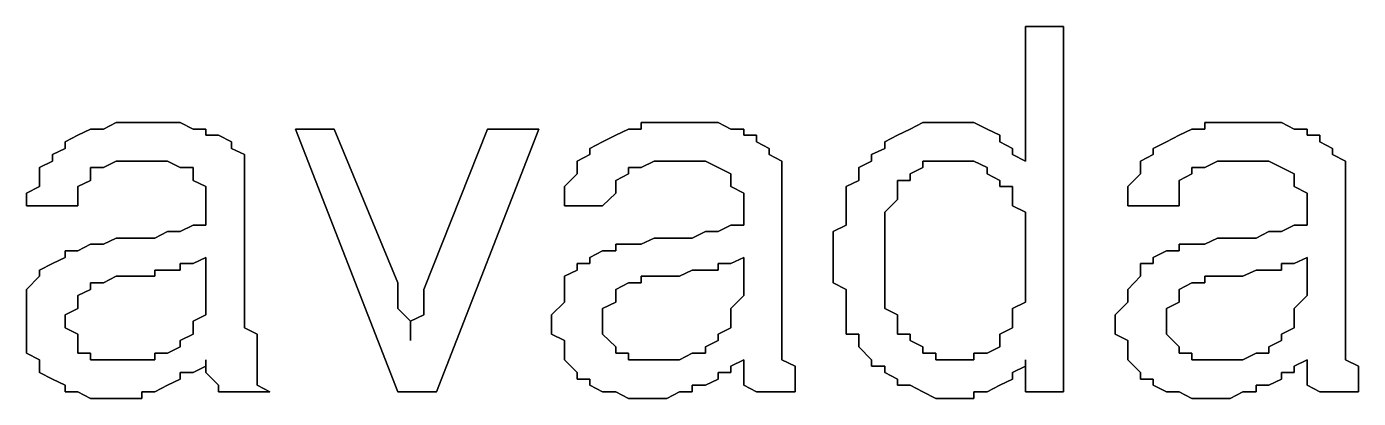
# Model space of a CAD drawing. Header units: metres. Extents: x 2.9 to 42.8, y 1.7 to 28.7.
# Drawn here: x 37.9977 to 38.3646, y 16.8645 to 16.9668 of the extents above; entities that cross this region are included whole.
import ezdxf

# ---------------------------------------------------------------- set-up
doc = ezdxf.new("R2010")
doc.units = ezdxf.units.M
doc.layers.add('GRIS', color=8, linetype='Continuous')

msp = doc.modelspace()

# ---------------------------------------------------------------- linework, layer by layer
at = {"layer": 'GRIS', "lineweight": -3}
for points in [[(38.2834, 16.9668), (38.2729, 16.9668), (38.2834, 16.9668)], [(38.2729, 16.9668), (38.2729, 16.9298), (38.2729, 16.9668)], [(38.2834, 16.8663), (38.2834, 16.9668), (38.2834, 16.8663)], [(38.0224, 16.9404), (38.0189, 16.9386), (38.0224, 16.9404)], [(38.0259, 16.9404), (38.0224, 16.9404), (38.0259, 16.9404)], [(38.0294, 16.9404), (38.0259, 16.9404), (38.0294, 16.9404)], [(38.033, 16.9404), (38.0294, 16.9404), (38.033, 16.9404)], [(38.0365, 16.9404), (38.033, 16.9404), (38.0365, 16.9404)], [(38.04, 16.9404), (38.0365, 16.9404), (38.04, 16.9404)], [(38.0436, 16.9386), (38.04, 16.9404), (38.0436, 16.9386)], [(38.1706, 16.9404), (38.167, 16.9404), (38.1706, 16.9404)], [(38.167, 16.9404), (38.167, 16.9386), (38.167, 16.9404)], [(38.1741, 16.9404), (38.1706, 16.9404), (38.1741, 16.9404)], [(38.1776, 16.9404), (38.1741, 16.9404), (38.1776, 16.9404)], [(38.1811, 16.9404), (38.1776, 16.9404), (38.1811, 16.9404)], [(38.1847, 16.9404), (38.1811, 16.9404), (38.1847, 16.9404)], [(38.1882, 16.9404), (38.1847, 16.9404), (38.1882, 16.9404)], [(38.1917, 16.9386), (38.1882, 16.9404), (38.1917, 16.9386)], [(38.2446, 16.9404), (38.2411, 16.9386), (38.2446, 16.9404)], [(38.2482, 16.9404), (38.2446, 16.9404), (38.2482, 16.9404)], [(38.2517, 16.9404), (38.2482, 16.9404), (38.2517, 16.9404)], [(38.2552, 16.9404), (38.2517, 16.9404), (38.2552, 16.9404)], [(38.2587, 16.9404), (38.2552, 16.9404), (38.2587, 16.9404)], [(38.2623, 16.9386), (38.2587, 16.9404), (38.2623, 16.9386)], [(38.3258, 16.9404), (38.3223, 16.9404), (38.3258, 16.9404)], [(38.3223, 16.9404), (38.3223, 16.9386), (38.3223, 16.9404)], [(38.3293, 16.9404), (38.3258, 16.9404), (38.3293, 16.9404)], [(38.3328, 16.9404), (38.3293, 16.9404), (38.3328, 16.9404)], [(38.3364, 16.9404), (38.3328, 16.9404), (38.3364, 16.9404)], [(38.3399, 16.9404), (38.3364, 16.9404), (38.3399, 16.9404)], [(38.3434, 16.9404), (38.3399, 16.9404), (38.3434, 16.9404)], [(38.3469, 16.9386), (38.3434, 16.9404), (38.3469, 16.9386)], [(38.0118, 16.9369), (38.0083, 16.9351), (38.0118, 16.9369)], [(38.0153, 16.9386), (38.0118, 16.9369), (38.0153, 16.9386)], [(38.0189, 16.9386), (38.0153, 16.9386), (38.0189, 16.9386)], [(38.0471, 16.9386), (38.0436, 16.9386), (38.0471, 16.9386)], [(38.0471, 16.9369), (38.0471, 16.9386), (38.0471, 16.9369)], [(38.0506, 16.9369), (38.0471, 16.9369), (38.0506, 16.9369)], [(38.0541, 16.9351), (38.0506, 16.9369), (38.0541, 16.9351)], [(38.0824, 16.9386), (38.0718, 16.9386), (38.0824, 16.9386)], [(38.0718, 16.9386), (38.1, 16.8663), (38.0718, 16.9386)], [(38.1, 16.8963), (38.0824, 16.9386), (38.1, 16.8963)], [(38.1247, 16.9386), (38.1071, 16.8945), (38.1247, 16.9386)], [(38.1106, 16.8663), (38.1388, 16.9386), (38.1106, 16.8663)], [(38.1388, 16.9386), (38.1247, 16.9386), (38.1388, 16.9386)], [(38.16, 16.9369), (38.1564, 16.9351), (38.16, 16.9369)], [(38.1635, 16.9386), (38.16, 16.9369), (38.1635, 16.9386)], [(38.167, 16.9386), (38.1635, 16.9386), (38.167, 16.9386)], [(38.1953, 16.9386), (38.1917, 16.9386), (38.1953, 16.9386)], [(38.1953, 16.9369), (38.1953, 16.9386), (38.1953, 16.9369)], [(38.1988, 16.9369), (38.1953, 16.9369), (38.1988, 16.9369)], [(38.1988, 16.9351), (38.1988, 16.9369), (38.1988, 16.9351)], [(38.2376, 16.9369), (38.2341, 16.9351), (38.2376, 16.9369)], [(38.2411, 16.9386), (38.2376, 16.9369), (38.2411, 16.9386)], [(38.2658, 16.9369), (38.2623, 16.9386), (38.2658, 16.9369)], [(38.2658, 16.9351), (38.2658, 16.9369), (38.2658, 16.9351)], [(38.3152, 16.9369), (38.3117, 16.9351), (38.3152, 16.9369)], [(38.3187, 16.9386), (38.3152, 16.9369), (38.3187, 16.9386)], [(38.3223, 16.9386), (38.3187, 16.9386), (38.3223, 16.9386)], [(38.3505, 16.9386), (38.3469, 16.9386), (38.3505, 16.9386)], [(38.3505, 16.9369), (38.3505, 16.9386), (38.3505, 16.9369)], [(38.354, 16.9369), (38.3505, 16.9369), (38.354, 16.9369)], [(38.354, 16.9351), (38.354, 16.9369), (38.354, 16.9351)], [(38.0083, 16.9333), (38.0048, 16.9316), (38.0083, 16.9333)], [(38.0083, 16.9351), (38.0083, 16.9333), (38.0083, 16.9351)], [(38.0541, 16.9333), (38.0541, 16.9351), (38.0541, 16.9333)], [(38.0577, 16.9316), (38.0541, 16.9333), (38.0577, 16.9316)], [(38.1564, 16.9351), (38.1529, 16.9333), (38.1564, 16.9351)], [(38.1529, 16.9333), (38.1529, 16.9316), (38.1529, 16.9333)], [(38.2023, 16.9333), (38.1988, 16.9351), (38.2023, 16.9333)], [(38.2023, 16.9316), (38.2023, 16.9333), (38.2023, 16.9316)], [(38.2341, 16.9333), (38.2305, 16.9316), (38.2341, 16.9333)], [(38.2341, 16.9351), (38.2341, 16.9333), (38.2341, 16.9351)], [(38.2693, 16.9333), (38.2658, 16.9351), (38.2693, 16.9333)], [(38.2693, 16.9316), (38.2693, 16.9333), (38.2693, 16.9316)], [(38.3117, 16.9351), (38.3081, 16.9333), (38.3117, 16.9351)], [(38.3081, 16.9333), (38.3081, 16.9316), (38.3081, 16.9333)], [(38.3575, 16.9333), (38.354, 16.9351), (38.3575, 16.9333)], [(38.3575, 16.9316), (38.3575, 16.9333), (38.3575, 16.9316)], [(38.0048, 16.9298), (38.0012, 16.928), (38.0048, 16.9298)], [(38.0048, 16.9316), (38.0048, 16.9298), (38.0048, 16.9316)], [(38.0189, 16.928), (38.0224, 16.9298), (38.0189, 16.928)], [(38.0224, 16.9298), (38.0259, 16.9298), (38.0224, 16.9298)], [(38.0259, 16.9298), (38.0294, 16.9298), (38.0259, 16.9298)], [(38.0294, 16.9298), (38.033, 16.9298), (38.0294, 16.9298)], [(38.033, 16.9298), (38.0365, 16.9298), (38.033, 16.9298)], [(38.0365, 16.9298), (38.04, 16.928), (38.0365, 16.9298)], [(38.0577, 16.9298), (38.0577, 16.9316), (38.0577, 16.9298)], [(38.0577, 16.9263), (38.0577, 16.9298), (38.0577, 16.9263)], [(38.1529, 16.9316), (38.1494, 16.9298), (38.1529, 16.9316)], [(38.1494, 16.9298), (38.1494, 16.928), (38.1494, 16.9298)], [(38.167, 16.928), (38.1706, 16.9298), (38.167, 16.928)], [(38.1706, 16.9298), (38.1741, 16.9298), (38.1706, 16.9298)], [(38.1741, 16.9298), (38.1776, 16.9298), (38.1741, 16.9298)], [(38.1776, 16.9298), (38.1811, 16.9298), (38.1776, 16.9298)], [(38.1811, 16.9298), (38.1847, 16.9298), (38.1811, 16.9298)], [(38.1847, 16.9298), (38.1882, 16.928), (38.1847, 16.9298)], [(38.2058, 16.9298), (38.2023, 16.9316), (38.2058, 16.9298)], [(38.2058, 16.9263), (38.2058, 16.9298), (38.2058, 16.9263)], [(38.2305, 16.9298), (38.227, 16.928), (38.2305, 16.9298)], [(38.2305, 16.9316), (38.2305, 16.9298), (38.2305, 16.9316)], [(38.2446, 16.928), (38.2446, 16.9298), (38.2446, 16.928)], [(38.2446, 16.9298), (38.2482, 16.9298), (38.2446, 16.9298)], [(38.2482, 16.9298), (38.2517, 16.9298), (38.2482, 16.9298)], [(38.2517, 16.9298), (38.2552, 16.9298), (38.2517, 16.9298)], [(38.2552, 16.9298), (38.2587, 16.9298), (38.2552, 16.9298)], [(38.2587, 16.9298), (38.2623, 16.928), (38.2587, 16.9298)], [(38.2729, 16.9298), (38.2693, 16.9316), (38.2729, 16.9298)], [(38.3081, 16.9316), (38.3046, 16.9298), (38.3081, 16.9316)], [(38.3046, 16.9298), (38.3046, 16.928), (38.3046, 16.9298)], [(38.3223, 16.928), (38.3258, 16.9298), (38.3223, 16.928)], [(38.3258, 16.9298), (38.3293, 16.9298), (38.3258, 16.9298)], [(38.3293, 16.9298), (38.3328, 16.9298), (38.3293, 16.9298)], [(38.3328, 16.9298), (38.3364, 16.9298), (38.3328, 16.9298)], [(38.3364, 16.9298), (38.3399, 16.9298), (38.3364, 16.9298)], [(38.3399, 16.9298), (38.3434, 16.928), (38.3399, 16.9298)], [(38.3611, 16.9298), (38.3575, 16.9316), (38.3611, 16.9298)], [(38.3611, 16.9263), (38.3611, 16.9298), (38.3611, 16.9263)], [(38.0012, 16.928), (38.0012, 16.9263), (38.0012, 16.928)], [(38.0012, 16.9263), (38.0012, 16.9228), (38.0012, 16.9263)], [(38.0153, 16.9263), (38.0153, 16.928), (38.0153, 16.9263)], [(38.0153, 16.928), (38.0189, 16.928), (38.0153, 16.928)], [(38.0153, 16.9245), (38.0153, 16.9263), (38.0153, 16.9245)], [(38.04, 16.928), (38.0436, 16.928), (38.04, 16.928)], [(38.0436, 16.928), (38.0436, 16.9263), (38.0436, 16.928)], [(38.0436, 16.9263), (38.0436, 16.9245), (38.0436, 16.9263)], [(38.0577, 16.9245), (38.0577, 16.9263), (38.0577, 16.9245)], [(38.1494, 16.9263), (38.1459, 16.9228), (38.1494, 16.9263)], [(38.1494, 16.928), (38.1494, 16.9263), (38.1494, 16.928)], [(38.16, 16.9245), (38.1635, 16.9263), (38.16, 16.9245)], [(38.1635, 16.9263), (38.1635, 16.928), (38.1635, 16.9263)], [(38.1635, 16.928), (38.167, 16.928), (38.1635, 16.928)], [(38.1882, 16.928), (38.1917, 16.9263), (38.1882, 16.928)], [(38.1917, 16.9263), (38.1917, 16.9245), (38.1917, 16.9263)], [(38.2058, 16.9245), (38.2058, 16.9263), (38.2058, 16.9245)], [(38.227, 16.928), (38.227, 16.9263), (38.227, 16.928)], [(38.227, 16.9263), (38.227, 16.9245), (38.227, 16.9263)], [(38.2411, 16.9263), (38.2446, 16.928), (38.2411, 16.9263)], [(38.2411, 16.9245), (38.2411, 16.9263), (38.2411, 16.9245)], [(38.2623, 16.928), (38.2623, 16.9263), (38.2623, 16.928)], [(38.2623, 16.9263), (38.2658, 16.9245), (38.2623, 16.9263)], [(38.3046, 16.9263), (38.3011, 16.9228), (38.3046, 16.9263)], [(38.3046, 16.928), (38.3046, 16.9263), (38.3046, 16.928)], [(38.3152, 16.9245), (38.3187, 16.9263), (38.3152, 16.9245)], [(38.3187, 16.9263), (38.3187, 16.928), (38.3187, 16.9263)], [(38.3187, 16.928), (38.3223, 16.928), (38.3187, 16.928)], [(38.3434, 16.928), (38.3469, 16.9263), (38.3434, 16.928)], [(38.3469, 16.9263), (38.3469, 16.9245), (38.3469, 16.9263)], [(38.3611, 16.9245), (38.3611, 16.9263), (38.3611, 16.9245)], [(38.0012, 16.9228), (37.9977, 16.921), (38.0012, 16.9228)], [(38.0118, 16.9228), (38.0153, 16.9245), (38.0118, 16.9228)], [(38.0118, 16.921), (38.0118, 16.9228), (38.0118, 16.921)], [(38.0436, 16.9245), (38.0471, 16.9228), (38.0436, 16.9245)], [(38.0471, 16.9228), (38.0471, 16.921), (38.0471, 16.9228)], [(38.0577, 16.9228), (38.0577, 16.9245), (38.0577, 16.9228)], [(38.0577, 16.921), (38.0577, 16.9228), (38.0577, 16.921)], [(38.1459, 16.9228), (38.1459, 16.921), (38.1459, 16.9228)], [(38.16, 16.9228), (38.16, 16.9245), (38.16, 16.9228)], [(38.16, 16.921), (38.16, 16.9228), (38.16, 16.921)], [(38.1917, 16.9245), (38.1917, 16.9228), (38.1917, 16.9245)], [(38.1917, 16.9228), (38.1953, 16.921), (38.1917, 16.9228)], [(38.2058, 16.9228), (38.2058, 16.9245), (38.2058, 16.9228)], [(38.2058, 16.921), (38.2058, 16.9228), (38.2058, 16.921)], [(38.227, 16.9245), (38.2235, 16.9228), (38.227, 16.9245)], [(38.2235, 16.9228), (38.2235, 16.921), (38.2235, 16.9228)], [(38.2376, 16.9228), (38.2376, 16.9245), (38.2376, 16.9228)], [(38.2376, 16.9245), (38.2411, 16.9245), (38.2376, 16.9245)], [(38.2376, 16.921), (38.2376, 16.9228), (38.2376, 16.921)], [(38.2658, 16.9245), (38.2658, 16.9228), (38.2658, 16.9245)], [(38.2658, 16.9228), (38.2693, 16.9228), (38.2658, 16.9228)], [(38.2693, 16.9228), (38.2693, 16.921), (38.2693, 16.9228)], [(38.3011, 16.9228), (38.3011, 16.921), (38.3011, 16.9228)], [(38.3152, 16.9228), (38.3152, 16.9245), (38.3152, 16.9228)], [(38.3152, 16.921), (38.3152, 16.9228), (38.3152, 16.921)], [(38.3469, 16.9245), (38.3469, 16.9228), (38.3469, 16.9245)], [(38.3469, 16.9228), (38.3505, 16.921), (38.3469, 16.9228)], [(38.3611, 16.9228), (38.3611, 16.9245), (38.3611, 16.9228)], [(38.3611, 16.921), (38.3611, 16.9228), (38.3611, 16.921)], [(37.9977, 16.921), (37.9977, 16.9175), (37.9977, 16.921)], [(38.0118, 16.9175), (38.0118, 16.921), (38.0118, 16.9175)], [(38.0471, 16.921), (38.0471, 16.9192), (38.0471, 16.921)], [(38.0471, 16.9192), (38.0471, 16.9157), (38.0471, 16.9192)], [(38.0577, 16.9192), (38.0577, 16.921), (38.0577, 16.9192)], [(38.0577, 16.9157), (38.0577, 16.9192), (38.0577, 16.9157)], [(38.1459, 16.921), (38.1459, 16.9175), (38.1459, 16.921)], [(38.1564, 16.9175), (38.16, 16.921), (38.1564, 16.9175)], [(38.1953, 16.921), (38.1953, 16.9192), (38.1953, 16.921)], [(38.1953, 16.9192), (38.1953, 16.9157), (38.1953, 16.9192)], [(38.2058, 16.9192), (38.2058, 16.921), (38.2058, 16.9192)], [(38.2058, 16.9157), (38.2058, 16.9192), (38.2058, 16.9157)], [(38.2235, 16.921), (38.2235, 16.9192), (38.2235, 16.921)], [(38.2235, 16.9192), (38.2235, 16.9175), (38.2235, 16.9192)], [(38.2341, 16.9157), (38.2376, 16.9192), (38.2341, 16.9157)], [(38.2376, 16.9192), (38.2376, 16.921), (38.2376, 16.9192)], [(38.2693, 16.921), (38.2693, 16.9192), (38.2693, 16.921)], [(38.2693, 16.9192), (38.2693, 16.9175), (38.2693, 16.9192)], [(38.3011, 16.921), (38.3011, 16.9175), (38.3011, 16.921)], [(38.3152, 16.9175), (38.3152, 16.921), (38.3152, 16.9175)], [(38.3505, 16.921), (38.3505, 16.9192), (38.3505, 16.921)], [(38.3505, 16.9192), (38.3505, 16.9157), (38.3505, 16.9192)], [(38.3611, 16.9192), (38.3611, 16.921), (38.3611, 16.9192)], [(38.3611, 16.9157), (38.3611, 16.9192), (38.3611, 16.9157)], [(37.9977, 16.9175), (38.0118, 16.9175), (37.9977, 16.9175)], [(38.0471, 16.9157), (38.0471, 16.9122), (38.0471, 16.9157)], [(38.0577, 16.9139), (38.0577, 16.9157), (38.0577, 16.9139)], [(38.1459, 16.9175), (38.1564, 16.9175), (38.1459, 16.9175)], [(38.1953, 16.9157), (38.1953, 16.9122), (38.1953, 16.9157)], [(38.2058, 16.9139), (38.2058, 16.9157), (38.2058, 16.9139)], [(38.2235, 16.9175), (38.2235, 16.9157), (38.2235, 16.9175)], [(38.2235, 16.9157), (38.2235, 16.9122), (38.2235, 16.9157)], [(38.2341, 16.9139), (38.2341, 16.9157), (38.2341, 16.9139)], [(38.2693, 16.9175), (38.2729, 16.9157), (38.2693, 16.9175)], [(38.2729, 16.9157), (38.2729, 16.9122), (38.2729, 16.9157)], [(38.3011, 16.9175), (38.3117, 16.9175), (38.3011, 16.9175)], [(38.3117, 16.9175), (38.3152, 16.9175), (38.3117, 16.9175)], [(38.3505, 16.9157), (38.3505, 16.9122), (38.3505, 16.9157)], [(38.3611, 16.9139), (38.3611, 16.9157), (38.3611, 16.9139)], [(38.0436, 16.9122), (38.04, 16.9104), (38.0436, 16.9122)], [(38.0471, 16.9122), (38.0436, 16.9122), (38.0471, 16.9122)], [(38.0577, 16.8963), (38.0577, 16.9139), (38.0577, 16.8963)], [(38.1917, 16.9122), (38.1882, 16.9104), (38.1917, 16.9122)], [(38.1953, 16.9122), (38.1917, 16.9122), (38.1953, 16.9122)], [(38.2058, 16.8963), (38.2058, 16.9139), (38.2058, 16.8963)], [(38.2235, 16.9122), (38.2199, 16.9104), (38.2235, 16.9122)], [(38.2341, 16.9122), (38.2341, 16.9139), (38.2341, 16.9122)], [(38.2341, 16.9086), (38.2341, 16.9122), (38.2341, 16.9086)], [(38.2729, 16.9122), (38.2729, 16.9104), (38.2729, 16.9122)], [(38.3469, 16.9122), (38.3434, 16.9104), (38.3469, 16.9122)], [(38.3505, 16.9122), (38.3469, 16.9122), (38.3505, 16.9122)], [(38.3611, 16.8963), (38.3611, 16.9139), (38.3611, 16.8963)], [(38.0153, 16.9069), (38.0118, 16.9051), (38.0153, 16.9069)], [(38.0189, 16.9069), (38.0153, 16.9069), (38.0189, 16.9069)], [(38.0224, 16.9086), (38.0189, 16.9069), (38.0224, 16.9086)], [(38.0259, 16.9086), (38.0224, 16.9086), (38.0259, 16.9086)], [(38.0294, 16.9086), (38.0259, 16.9086), (38.0294, 16.9086)], [(38.033, 16.9086), (38.0294, 16.9086), (38.033, 16.9086)], [(38.0365, 16.9104), (38.033, 16.9086), (38.0365, 16.9104)], [(38.04, 16.9104), (38.0365, 16.9104), (38.04, 16.9104)], [(38.1635, 16.9069), (38.16, 16.9069), (38.1635, 16.9069)], [(38.16, 16.9069), (38.16, 16.9051), (38.16, 16.9069)], [(38.167, 16.9069), (38.1635, 16.9069), (38.167, 16.9069)], [(38.1706, 16.9086), (38.167, 16.9069), (38.1706, 16.9086)], [(38.1741, 16.9086), (38.1706, 16.9086), (38.1741, 16.9086)], [(38.1776, 16.9086), (38.1741, 16.9086), (38.1776, 16.9086)], [(38.1811, 16.9086), (38.1776, 16.9086), (38.1811, 16.9086)], [(38.1847, 16.9104), (38.1811, 16.9086), (38.1847, 16.9104)], [(38.1882, 16.9104), (38.1847, 16.9104), (38.1882, 16.9104)], [(38.2199, 16.9104), (38.2199, 16.9069), (38.2199, 16.9104)], [(38.2199, 16.9069), (38.2199, 16.9051), (38.2199, 16.9069)], [(38.2341, 16.9069), (38.2341, 16.9086), (38.2341, 16.9069)], [(38.2341, 16.9033), (38.2341, 16.9069), (38.2341, 16.9033)], [(38.2729, 16.9104), (38.2729, 16.9069), (38.2729, 16.9104)], [(38.2729, 16.9069), (38.2729, 16.9051), (38.2729, 16.9069)], [(38.3187, 16.9069), (38.3152, 16.9069), (38.3187, 16.9069)], [(38.3152, 16.9069), (38.3152, 16.9051), (38.3152, 16.9069)], [(38.3223, 16.9069), (38.3187, 16.9069), (38.3223, 16.9069)], [(38.3258, 16.9086), (38.3223, 16.9069), (38.3258, 16.9086)], [(38.3293, 16.9086), (38.3258, 16.9086), (38.3293, 16.9086)], [(38.3328, 16.9086), (38.3293, 16.9086), (38.3328, 16.9086)], [(38.3364, 16.9086), (38.3328, 16.9086), (38.3364, 16.9086)], [(38.3399, 16.9104), (38.3364, 16.9086), (38.3399, 16.9104)], [(38.3434, 16.9104), (38.3399, 16.9104), (38.3434, 16.9104)], [(38.0083, 16.9033), (38.0048, 16.9016), (38.0083, 16.9033)], [(38.0118, 16.9051), (38.0083, 16.9051), (38.0118, 16.9051)], [(38.0083, 16.9051), (38.0083, 16.9033), (38.0083, 16.9051)], [(38.0436, 16.9016), (38.0471, 16.9033), (38.0436, 16.9016)], [(38.0471, 16.9033), (38.0471, 16.8981), (38.0471, 16.9033)], [(38.1564, 16.9051), (38.1529, 16.9033), (38.1564, 16.9051)], [(38.1529, 16.9033), (38.1529, 16.9016), (38.1529, 16.9033)], [(38.16, 16.9051), (38.1564, 16.9051), (38.16, 16.9051)], [(38.1917, 16.9016), (38.1953, 16.9033), (38.1917, 16.9016)], [(38.1953, 16.9033), (38.1953, 16.8981), (38.1953, 16.9033)], [(38.2199, 16.9051), (38.2199, 16.9033), (38.2199, 16.9051)], [(38.2199, 16.9033), (38.2199, 16.9016), (38.2199, 16.9033)], [(38.2341, 16.8998), (38.2341, 16.9033), (38.2341, 16.8998)], [(38.2729, 16.9051), (38.2729, 16.9016), (38.2729, 16.9051)], [(38.3117, 16.9051), (38.3081, 16.9033), (38.3117, 16.9051)], [(38.3081, 16.9033), (38.3081, 16.9016), (38.3081, 16.9033)], [(38.3152, 16.9051), (38.3117, 16.9051), (38.3152, 16.9051)], [(38.3469, 16.9016), (38.3505, 16.9033), (38.3469, 16.9016)], [(38.3505, 16.9033), (38.3505, 16.8981), (38.3505, 16.9033)], [(38.0048, 16.9016), (38.0012, 16.8998), (38.0048, 16.9016)], [(38.0012, 16.8998), (38.0012, 16.8981), (38.0012, 16.8998)], [(38.033, 16.8981), (38.033, 16.8998), (38.033, 16.8981)], [(38.033, 16.8998), (38.0365, 16.8998), (38.033, 16.8998)], [(38.0365, 16.8998), (38.04, 16.8998), (38.0365, 16.8998)], [(38.04, 16.8998), (38.04, 16.9016), (38.04, 16.8998)], [(38.04, 16.9016), (38.0436, 16.9016), (38.04, 16.9016)], [(38.1494, 16.8998), (38.1459, 16.8981), (38.1494, 16.8998)], [(38.1529, 16.9016), (38.1494, 16.9016), (38.1529, 16.9016)], [(38.1494, 16.9016), (38.1494, 16.8998), (38.1494, 16.9016)], [(38.1776, 16.8981), (38.1811, 16.8998), (38.1776, 16.8981)], [(38.1811, 16.8998), (38.1847, 16.8998), (38.1811, 16.8998)], [(38.1847, 16.8998), (38.1882, 16.8998), (38.1847, 16.8998)], [(38.1882, 16.8998), (38.1882, 16.9016), (38.1882, 16.8998)], [(38.1882, 16.9016), (38.1917, 16.9016), (38.1882, 16.9016)], [(38.2199, 16.9016), (38.2199, 16.8998), (38.2199, 16.9016)], [(38.2199, 16.8998), (38.2199, 16.8963), (38.2199, 16.8998)], [(38.2341, 16.8963), (38.2341, 16.8998), (38.2341, 16.8963)], [(38.2729, 16.9016), (38.2729, 16.8981), (38.2729, 16.9016)], [(38.3081, 16.9016), (38.3046, 16.9016), (38.3081, 16.9016)], [(38.3046, 16.9016), (38.3046, 16.8998), (38.3046, 16.9016)], [(38.3046, 16.8998), (38.3046, 16.8981), (38.3046, 16.8998)], [(38.3328, 16.8981), (38.3364, 16.8998), (38.3328, 16.8981)], [(38.3364, 16.8998), (38.3399, 16.8998), (38.3364, 16.8998)], [(38.3399, 16.8998), (38.3434, 16.8998), (38.3399, 16.8998)], [(38.3434, 16.8998), (38.3434, 16.9016), (38.3434, 16.8998)], [(38.3434, 16.9016), (38.3469, 16.9016), (38.3434, 16.9016)], [(38.0012, 16.8981), (37.9977, 16.8945), (38.0012, 16.8981)], [(38.0153, 16.8945), (38.0153, 16.8963), (38.0153, 16.8945)], [(38.0153, 16.8963), (38.0189, 16.8963), (38.0153, 16.8963)], [(38.0189, 16.8963), (38.0224, 16.8981), (38.0189, 16.8963)], [(38.0224, 16.8981), (38.0259, 16.8981), (38.0224, 16.8981)], [(38.0259, 16.8981), (38.0294, 16.8981), (38.0259, 16.8981)], [(38.0294, 16.8981), (38.033, 16.8981), (38.0294, 16.8981)], [(38.0471, 16.8981), (38.0471, 16.8945), (38.0471, 16.8981)], [(38.0577, 16.8928), (38.0577, 16.8963), (38.0577, 16.8928)], [(38.1, 16.8928), (38.1, 16.8963), (38.1, 16.8928)], [(38.1459, 16.8981), (38.1459, 16.8945), (38.1459, 16.8981)], [(38.16, 16.8945), (38.1635, 16.8963), (38.16, 16.8945)], [(38.1635, 16.8963), (38.167, 16.8963), (38.1635, 16.8963)], [(38.167, 16.8963), (38.167, 16.8981), (38.167, 16.8963)], [(38.167, 16.8981), (38.1706, 16.8981), (38.167, 16.8981)], [(38.1706, 16.8981), (38.1741, 16.8981), (38.1706, 16.8981)], [(38.1741, 16.8981), (38.1776, 16.8981), (38.1741, 16.8981)], [(38.1953, 16.8981), (38.1953, 16.8945), (38.1953, 16.8981)], [(38.2058, 16.8928), (38.2058, 16.8963), (38.2058, 16.8928)], [(38.2199, 16.8963), (38.2235, 16.8945), (38.2199, 16.8963)], [(38.2341, 16.8945), (38.2341, 16.8963), (38.2341, 16.8945)], [(38.2729, 16.8981), (38.2729, 16.8963), (38.2729, 16.8981)], [(38.2729, 16.8963), (38.2729, 16.8928), (38.2729, 16.8963)], [(38.3046, 16.8981), (38.3011, 16.8945), (38.3046, 16.8981)], [(38.3152, 16.8945), (38.3187, 16.8963), (38.3152, 16.8945)], [(38.3187, 16.8963), (38.3223, 16.8963), (38.3187, 16.8963)], [(38.3223, 16.8963), (38.3223, 16.8981), (38.3223, 16.8963)], [(38.3223, 16.8981), (38.3258, 16.8981), (38.3223, 16.8981)], [(38.3258, 16.8981), (38.3293, 16.8981), (38.3258, 16.8981)], [(38.3293, 16.8981), (38.3328, 16.8981), (38.3293, 16.8981)], [(38.3505, 16.8981), (38.3505, 16.8945), (38.3505, 16.8981)], [(38.3611, 16.8928), (38.3611, 16.8963), (38.3611, 16.8928)], [(37.9977, 16.8945), (37.9977, 16.8928), (37.9977, 16.8945)], [(37.9977, 16.8928), (37.9977, 16.891), (37.9977, 16.8928)], [(38.0118, 16.8928), (38.0153, 16.8945), (38.0118, 16.8928)], [(38.0118, 16.891), (38.0118, 16.8928), (38.0118, 16.891)], [(38.0471, 16.8945), (38.0471, 16.8928), (38.0471, 16.8945)], [(38.0471, 16.8928), (38.0471, 16.8892), (38.0471, 16.8928)], [(38.0577, 16.8892), (38.0577, 16.8928), (38.0577, 16.8892)], [(38.1, 16.891), (38.1, 16.8928), (38.1, 16.891)], [(38.1071, 16.8945), (38.1071, 16.8928), (38.1071, 16.8945)], [(38.1071, 16.8928), (38.1071, 16.8892), (38.1071, 16.8928)], [(38.1459, 16.8945), (38.1459, 16.8928), (38.1459, 16.8945)], [(38.1459, 16.8928), (38.1459, 16.891), (38.1459, 16.8928)], [(38.16, 16.8928), (38.16, 16.8945), (38.16, 16.8928)], [(38.16, 16.891), (38.16, 16.8928), (38.16, 16.891)], [(38.1953, 16.8928), (38.1917, 16.8892), (38.1953, 16.8928)], [(38.1953, 16.8945), (38.1953, 16.8928), (38.1953, 16.8945)], [(38.2058, 16.8892), (38.2058, 16.8928), (38.2058, 16.8892)], [(38.2235, 16.8945), (38.2235, 16.891), (38.2235, 16.8945)], [(38.2341, 16.8928), (38.2341, 16.8945), (38.2341, 16.8928)], [(38.2341, 16.8892), (38.2341, 16.8928), (38.2341, 16.8892)], [(38.2729, 16.8928), (38.2729, 16.891), (38.2729, 16.8928)], [(38.3011, 16.8945), (38.3011, 16.8928), (38.3011, 16.8945)], [(38.3011, 16.8928), (38.3011, 16.891), (38.3011, 16.8928)], [(38.3152, 16.8928), (38.3152, 16.8945), (38.3152, 16.8928)], [(38.3152, 16.891), (38.3152, 16.8928), (38.3152, 16.891)], [(38.3505, 16.8928), (38.3469, 16.8892), (38.3505, 16.8928)], [(38.3505, 16.8945), (38.3505, 16.8928), (38.3505, 16.8945)], [(38.3611, 16.8892), (38.3611, 16.8928), (38.3611, 16.8892)], [(37.9977, 16.891), (37.9977, 16.8875), (37.9977, 16.891)], [(38.0083, 16.8875), (38.0118, 16.8892), (38.0083, 16.8875)], [(38.0118, 16.8892), (38.0118, 16.891), (38.0118, 16.8892)], [(38.0471, 16.8892), (38.0471, 16.8875), (38.0471, 16.8892)], [(38.0577, 16.8875), (38.0577, 16.8892), (38.0577, 16.8875)], [(38.1, 16.8892), (38.1, 16.891), (38.1, 16.8892)], [(38.1035, 16.8857), (38.1, 16.8892), (38.1035, 16.8857)], [(38.1071, 16.8892), (38.1071, 16.8875), (38.1071, 16.8892)], [(38.1459, 16.891), (38.1423, 16.8875), (38.1459, 16.891)], [(38.1564, 16.8892), (38.16, 16.891), (38.1564, 16.8892)], [(38.1564, 16.8875), (38.1564, 16.8892), (38.1564, 16.8875)], [(38.1917, 16.8892), (38.1917, 16.8875), (38.1917, 16.8892)], [(38.2058, 16.8875), (38.2058, 16.8892), (38.2058, 16.8875)], [(38.2235, 16.891), (38.2235, 16.8892), (38.2235, 16.891)], [(38.2235, 16.8892), (38.2235, 16.8875), (38.2235, 16.8892)], [(38.2376, 16.8875), (38.2341, 16.8892), (38.2376, 16.8875)], [(38.2729, 16.891), (38.2693, 16.8892), (38.2729, 16.891)], [(38.2693, 16.8892), (38.2693, 16.8875), (38.2693, 16.8892)], [(38.3011, 16.891), (38.2976, 16.8875), (38.3011, 16.891)], [(38.3117, 16.8892), (38.3152, 16.891), (38.3117, 16.8892)], [(38.3117, 16.8875), (38.3117, 16.8892), (38.3117, 16.8875)], [(38.3469, 16.8892), (38.3469, 16.8875), (38.3469, 16.8892)], [(38.3611, 16.8875), (38.3611, 16.8892), (38.3611, 16.8875)], [(37.9977, 16.8875), (37.9977, 16.8857), (37.9977, 16.8875)], [(37.9977, 16.8857), (37.9977, 16.8822), (37.9977, 16.8857)], [(38.0083, 16.8857), (38.0083, 16.8875), (38.0083, 16.8857)], [(38.0083, 16.8839), (38.0083, 16.8857), (38.0083, 16.8839)], [(38.0471, 16.8875), (38.0436, 16.8857), (38.0471, 16.8875)], [(38.0436, 16.8857), (38.0436, 16.8839), (38.0436, 16.8857)], [(38.0577, 16.8839), (38.0577, 16.8875), (38.0577, 16.8839)], [(38.1071, 16.8875), (38.1035, 16.8857), (38.1071, 16.8875)], [(38.1035, 16.8857), (38.1035, 16.8822), (38.1035, 16.8857)], [(38.1035, 16.8839), (38.1035, 16.8857), (38.1035, 16.8839)], [(38.1423, 16.8875), (38.1423, 16.8857), (38.1423, 16.8875)], [(38.1423, 16.8857), (38.1423, 16.8822), (38.1423, 16.8857)], [(38.1564, 16.8857), (38.1564, 16.8875), (38.1564, 16.8857)], [(38.1564, 16.8839), (38.1564, 16.8857), (38.1564, 16.8839)], [(38.1917, 16.8875), (38.1917, 16.8857), (38.1917, 16.8875)], [(38.1917, 16.8857), (38.1917, 16.8839), (38.1917, 16.8857)], [(38.2058, 16.8839), (38.2058, 16.8875), (38.2058, 16.8839)], [(38.2235, 16.8875), (38.2235, 16.8857), (38.2235, 16.8875)], [(38.2235, 16.8857), (38.2235, 16.8822), (38.2235, 16.8857)], [(38.2376, 16.8857), (38.2376, 16.8875), (38.2376, 16.8857)], [(38.2376, 16.8839), (38.2376, 16.8857), (38.2376, 16.8839)], [(38.2693, 16.8875), (38.2693, 16.8857), (38.2693, 16.8875)], [(38.2693, 16.8857), (38.2693, 16.8839), (38.2693, 16.8857)], [(38.2976, 16.8875), (38.2976, 16.8857), (38.2976, 16.8875)], [(38.2976, 16.8857), (38.2976, 16.8822), (38.2976, 16.8857)], [(38.3117, 16.8857), (38.3117, 16.8875), (38.3117, 16.8857)], [(38.3117, 16.8839), (38.3117, 16.8857), (38.3117, 16.8839)], [(38.3469, 16.8875), (38.3469, 16.8857), (38.3469, 16.8875)], [(38.3469, 16.8857), (38.3469, 16.8839), (38.3469, 16.8857)], [(38.3611, 16.8839), (38.3611, 16.8875), (38.3611, 16.8839)], [(37.9977, 16.8822), (37.9977, 16.8804), (37.9977, 16.8822)], [(38.0118, 16.8822), (38.0083, 16.8839), (38.0118, 16.8822)], [(38.0118, 16.8787), (38.0118, 16.8822), (38.0118, 16.8787)], [(38.0436, 16.8822), (38.04, 16.8804), (38.0436, 16.8822)], [(38.0436, 16.8839), (38.0436, 16.8822), (38.0436, 16.8839)], [(38.0612, 16.8822), (38.0577, 16.8839), (38.0612, 16.8822)], [(38.0612, 16.8804), (38.0612, 16.8822), (38.0612, 16.8804)], [(38.1035, 16.8822), (38.1035, 16.8839), (38.1035, 16.8822)], [(38.1423, 16.8822), (38.1459, 16.8804), (38.1423, 16.8822)], [(38.1564, 16.8822), (38.1564, 16.8839), (38.1564, 16.8822)], [(38.16, 16.8787), (38.1564, 16.8822), (38.16, 16.8787)], [(38.1917, 16.8839), (38.1882, 16.8822), (38.1917, 16.8839)], [(38.1882, 16.8822), (38.1882, 16.8804), (38.1882, 16.8822)], [(38.2058, 16.8822), (38.2058, 16.8839), (38.2058, 16.8822)], [(38.2058, 16.8804), (38.2058, 16.8822), (38.2058, 16.8804)], [(38.2235, 16.8822), (38.227, 16.8822), (38.2235, 16.8822)], [(38.227, 16.8822), (38.227, 16.8804), (38.227, 16.8822)], [(38.2376, 16.8822), (38.2376, 16.8839), (38.2376, 16.8822)], [(38.2411, 16.8822), (38.2376, 16.8822), (38.2411, 16.8822)], [(38.2411, 16.8804), (38.2411, 16.8822), (38.2411, 16.8804)], [(38.2693, 16.8839), (38.2658, 16.8822), (38.2693, 16.8839)], [(38.2658, 16.8822), (38.2658, 16.8804), (38.2658, 16.8822)], [(38.2976, 16.8822), (38.3011, 16.8804), (38.2976, 16.8822)], [(38.3117, 16.8822), (38.3117, 16.8839), (38.3117, 16.8822)], [(38.3152, 16.8787), (38.3117, 16.8822), (38.3152, 16.8787)], [(38.3469, 16.8839), (38.3434, 16.8822), (38.3469, 16.8839)], [(38.3434, 16.8822), (38.3434, 16.8804), (38.3434, 16.8822)], [(38.3611, 16.8822), (38.3611, 16.8839), (38.3611, 16.8822)], [(38.3611, 16.8804), (38.3611, 16.8822), (38.3611, 16.8804)], [(37.9977, 16.8804), (37.9977, 16.8787), (37.9977, 16.8804)], [(37.9977, 16.8787), (37.9977, 16.8769), (37.9977, 16.8787)], [(38.0118, 16.8769), (38.0118, 16.8787), (38.0118, 16.8769)], [(38.04, 16.8787), (38.0365, 16.8769), (38.04, 16.8787)], [(38.04, 16.8804), (38.04, 16.8787), (38.04, 16.8804)], [(38.0612, 16.8769), (38.0612, 16.8804), (38.0612, 16.8769)], [(38.1459, 16.8804), (38.1459, 16.8787), (38.1459, 16.8804)], [(38.1459, 16.8787), (38.1459, 16.8769), (38.1459, 16.8787)], [(38.16, 16.8769), (38.16, 16.8787), (38.16, 16.8769)], [(38.1882, 16.8804), (38.1847, 16.8787), (38.1882, 16.8804)], [(38.1847, 16.8787), (38.1847, 16.8769), (38.1847, 16.8787)], [(38.2058, 16.8769), (38.2058, 16.8804), (38.2058, 16.8769)], [(38.227, 16.8804), (38.227, 16.8787), (38.227, 16.8804)], [(38.227, 16.8787), (38.2305, 16.8751), (38.227, 16.8787)], [(38.2446, 16.8787), (38.2411, 16.8804), (38.2446, 16.8787)], [(38.2446, 16.8769), (38.2446, 16.8787), (38.2446, 16.8769)], [(38.2658, 16.8787), (38.2623, 16.8769), (38.2658, 16.8787)], [(38.2658, 16.8804), (38.2658, 16.8787), (38.2658, 16.8804)], [(38.3011, 16.8804), (38.3011, 16.8787), (38.3011, 16.8804)], [(38.3011, 16.8787), (38.3011, 16.8769), (38.3011, 16.8787)], [(38.3152, 16.8769), (38.3152, 16.8787), (38.3152, 16.8769)], [(38.3434, 16.8804), (38.3399, 16.8787), (38.3434, 16.8804)], [(38.3399, 16.8787), (38.3399, 16.8769), (38.3399, 16.8787)], [(38.3611, 16.8769), (38.3611, 16.8804), (38.3611, 16.8769)], [(37.9977, 16.8769), (38.0012, 16.8751), (37.9977, 16.8769)], [(38.0012, 16.8751), (38.0012, 16.8716), (38.0012, 16.8751)], [(38.0153, 16.8769), (38.0118, 16.8769), (38.0153, 16.8769)], [(38.0153, 16.8751), (38.0153, 16.8769), (38.0153, 16.8751)], [(38.0189, 16.8751), (38.0153, 16.8751), (38.0189, 16.8751)], [(38.0224, 16.8751), (38.0189, 16.8751), (38.0224, 16.8751)], [(38.0259, 16.8751), (38.0224, 16.8751), (38.0259, 16.8751)], [(38.0294, 16.8751), (38.0259, 16.8751), (38.0294, 16.8751)], [(38.033, 16.8751), (38.0294, 16.8751), (38.033, 16.8751)], [(38.0365, 16.8769), (38.033, 16.8769), (38.0365, 16.8769)], [(38.033, 16.8769), (38.033, 16.8751), (38.033, 16.8769)], [(38.0471, 16.8751), (38.0471, 16.8734), (38.0471, 16.8751)], [(38.0471, 16.8734), (38.0471, 16.8751), (38.0471, 16.8734)], [(38.0612, 16.8751), (38.0612, 16.8769), (38.0612, 16.8751)], [(38.0612, 16.8734), (38.0612, 16.8751), (38.0612, 16.8734)], [(38.1459, 16.8769), (38.1459, 16.8751), (38.1459, 16.8769)], [(38.1459, 16.8751), (38.1494, 16.8716), (38.1459, 16.8751)], [(38.1635, 16.8769), (38.16, 16.8769), (38.1635, 16.8769)], [(38.1635, 16.8751), (38.1635, 16.8769), (38.1635, 16.8751)], [(38.167, 16.8751), (38.1635, 16.8751), (38.167, 16.8751)], [(38.1706, 16.8751), (38.167, 16.8751), (38.1706, 16.8751)], [(38.1741, 16.8751), (38.1706, 16.8751), (38.1741, 16.8751)], [(38.1776, 16.8751), (38.1741, 16.8751), (38.1776, 16.8751)], [(38.1811, 16.8769), (38.1776, 16.8751), (38.1811, 16.8769)], [(38.1847, 16.8769), (38.1811, 16.8769), (38.1847, 16.8769)], [(38.1917, 16.8734), (38.1953, 16.8751), (38.1917, 16.8734)], [(38.1953, 16.8751), (38.1953, 16.8734), (38.1953, 16.8751)], [(38.2058, 16.8751), (38.2058, 16.8769), (38.2058, 16.8751)], [(38.2094, 16.8734), (38.2058, 16.8751), (38.2094, 16.8734)], [(38.2305, 16.8751), (38.2305, 16.8734), (38.2305, 16.8751)], [(38.2482, 16.8769), (38.2446, 16.8769), (38.2482, 16.8769)], [(38.2482, 16.8751), (38.2482, 16.8769), (38.2482, 16.8751)], [(38.2517, 16.8751), (38.2482, 16.8751), (38.2517, 16.8751)], [(38.2552, 16.8751), (38.2517, 16.8751), (38.2552, 16.8751)], [(38.2587, 16.8751), (38.2552, 16.8751), (38.2587, 16.8751)], [(38.2623, 16.8769), (38.2587, 16.8769), (38.2623, 16.8769)], [(38.2587, 16.8769), (38.2587, 16.8751), (38.2587, 16.8769)], [(38.2729, 16.8734), (38.2729, 16.8751), (38.2729, 16.8734)], [(38.2729, 16.8751), (38.2729, 16.8663), (38.2729, 16.8751)], [(38.3011, 16.8769), (38.3011, 16.8751), (38.3011, 16.8769)], [(38.3011, 16.8751), (38.3046, 16.8716), (38.3011, 16.8751)], [(38.3187, 16.8769), (38.3152, 16.8769), (38.3187, 16.8769)], [(38.3187, 16.8751), (38.3187, 16.8769), (38.3187, 16.8751)], [(38.3223, 16.8751), (38.3187, 16.8751), (38.3223, 16.8751)], [(38.3258, 16.8751), (38.3223, 16.8751), (38.3258, 16.8751)], [(38.3293, 16.8751), (38.3258, 16.8751), (38.3293, 16.8751)], [(38.3328, 16.8751), (38.3293, 16.8751), (38.3328, 16.8751)], [(38.3364, 16.8769), (38.3328, 16.8751), (38.3364, 16.8769)], [(38.3399, 16.8769), (38.3364, 16.8769), (38.3399, 16.8769)], [(38.3469, 16.8734), (38.3505, 16.8751), (38.3469, 16.8734)], [(38.3505, 16.8751), (38.3505, 16.8734), (38.3505, 16.8751)], [(38.3611, 16.8751), (38.3611, 16.8769), (38.3611, 16.8751)], [(38.3646, 16.8734), (38.3611, 16.8751), (38.3646, 16.8734)], [(38.0012, 16.8716), (38.0048, 16.8698), (38.0012, 16.8716)], [(38.04, 16.8698), (38.04, 16.8716), (38.04, 16.8698)], [(38.04, 16.8716), (38.0436, 16.8716), (38.04, 16.8716)], [(38.0436, 16.8716), (38.0471, 16.8734), (38.0436, 16.8716)], [(38.0471, 16.8734), (38.0471, 16.8716), (38.0471, 16.8734)], [(38.0471, 16.8716), (38.0506, 16.8681), (38.0471, 16.8716)], [(38.0612, 16.8698), (38.0612, 16.8734), (38.0612, 16.8698)], [(38.1494, 16.8716), (38.1494, 16.8698), (38.1494, 16.8716)], [(38.1882, 16.8698), (38.1882, 16.8716), (38.1882, 16.8698)], [(38.1882, 16.8716), (38.1917, 16.8716), (38.1882, 16.8716)], [(38.1917, 16.8716), (38.1917, 16.8734), (38.1917, 16.8716)], [(38.1953, 16.8734), (38.1953, 16.8716), (38.1953, 16.8734)], [(38.1953, 16.8716), (38.1953, 16.8681), (38.1953, 16.8716)], [(38.2094, 16.8698), (38.2094, 16.8734), (38.2094, 16.8698)], [(38.2305, 16.8734), (38.2341, 16.8734), (38.2305, 16.8734)], [(38.2341, 16.8734), (38.2341, 16.8716), (38.2341, 16.8734)], [(38.2341, 16.8716), (38.2376, 16.8698), (38.2341, 16.8716)], [(38.2693, 16.8716), (38.2729, 16.8734), (38.2693, 16.8716)], [(38.2693, 16.8698), (38.2693, 16.8716), (38.2693, 16.8698)], [(38.3046, 16.8716), (38.3046, 16.8698), (38.3046, 16.8716)], [(38.3434, 16.8698), (38.3434, 16.8716), (38.3434, 16.8698)], [(38.3434, 16.8716), (38.3469, 16.8716), (38.3434, 16.8716)], [(38.3469, 16.8716), (38.3469, 16.8734), (38.3469, 16.8716)], [(38.3505, 16.8734), (38.3505, 16.8716), (38.3505, 16.8734)], [(38.3505, 16.8716), (38.3505, 16.8681), (38.3505, 16.8716)], [(38.3646, 16.8698), (38.3646, 16.8734), (38.3646, 16.8698)], [(38.0048, 16.8698), (38.0083, 16.8681), (38.0048, 16.8698)], [(38.0083, 16.8681), (38.0083, 16.8663), (38.0083, 16.8681)], [(38.033, 16.8663), (38.0365, 16.8681), (38.033, 16.8663)], [(38.0365, 16.8681), (38.04, 16.8698), (38.0365, 16.8681)], [(38.0506, 16.8681), (38.0506, 16.8663), (38.0506, 16.8681)], [(38.0612, 16.8681), (38.0612, 16.8698), (38.0612, 16.8681)], [(38.0647, 16.8663), (38.0612, 16.8681), (38.0647, 16.8663)], [(38.1494, 16.8698), (38.1529, 16.8698), (38.1494, 16.8698)], [(38.1529, 16.8698), (38.1529, 16.8681), (38.1529, 16.8698)], [(38.1529, 16.8681), (38.1564, 16.8663), (38.1529, 16.8681)], [(38.1811, 16.8663), (38.1811, 16.8681), (38.1811, 16.8663)], [(38.1811, 16.8681), (38.1847, 16.8681), (38.1811, 16.8681)], [(38.1847, 16.8681), (38.1882, 16.8698), (38.1847, 16.8681)], [(38.1953, 16.8681), (38.1988, 16.8663), (38.1953, 16.8681)], [(38.2094, 16.8681), (38.2094, 16.8698), (38.2094, 16.8681)], [(38.2094, 16.8663), (38.2094, 16.8681), (38.2094, 16.8663)], [(38.2376, 16.8698), (38.2376, 16.8681), (38.2376, 16.8698)], [(38.2376, 16.8681), (38.2411, 16.8681), (38.2376, 16.8681)], [(38.2411, 16.8681), (38.2446, 16.8663), (38.2411, 16.8681)], [(38.2623, 16.8663), (38.2658, 16.8681), (38.2623, 16.8663)], [(38.2658, 16.8681), (38.2693, 16.8698), (38.2658, 16.8681)], [(38.3046, 16.8698), (38.3081, 16.8698), (38.3046, 16.8698)], [(38.3081, 16.8698), (38.3081, 16.8681), (38.3081, 16.8698)], [(38.3081, 16.8681), (38.3117, 16.8663), (38.3081, 16.8681)], [(38.3364, 16.8663), (38.3364, 16.8681), (38.3364, 16.8663)], [(38.3364, 16.8681), (38.3399, 16.8681), (38.3364, 16.8681)], [(38.3399, 16.8681), (38.3434, 16.8698), (38.3399, 16.8681)], [(38.3505, 16.8681), (38.354, 16.8663), (38.3505, 16.8681)], [(38.3646, 16.8681), (38.3646, 16.8698), (38.3646, 16.8681)], [(38.3646, 16.8663), (38.3646, 16.8681), (38.3646, 16.8663)], [(38.0083, 16.8663), (38.0118, 16.8663), (38.0083, 16.8663)], [(38.0118, 16.8663), (38.0153, 16.8645), (38.0118, 16.8663)], [(38.0153, 16.8645), (38.0189, 16.8645), (38.0153, 16.8645)], [(38.0189, 16.8645), (38.0224, 16.8645), (38.0189, 16.8645)], [(38.0224, 16.8645), (38.0259, 16.8645), (38.0224, 16.8645)], [(38.0259, 16.8645), (38.0294, 16.8645), (38.0259, 16.8645)], [(38.0294, 16.8645), (38.0294, 16.8663), (38.0294, 16.8645)], [(38.0294, 16.8663), (38.033, 16.8663), (38.0294, 16.8663)], [(38.0506, 16.8663), (38.0647, 16.8663), (38.0506, 16.8663)], [(38.1, 16.8663), (38.1106, 16.8663), (38.1, 16.8663)], [(38.1564, 16.8663), (38.16, 16.8663), (38.1564, 16.8663)], [(38.16, 16.8663), (38.1635, 16.8645), (38.16, 16.8663)], [(38.1635, 16.8645), (38.167, 16.8645), (38.1635, 16.8645)], [(38.167, 16.8645), (38.1706, 16.8645), (38.167, 16.8645)], [(38.1706, 16.8645), (38.1741, 16.8645), (38.1706, 16.8645)], [(38.1741, 16.8645), (38.1776, 16.8663), (38.1741, 16.8645)], [(38.1776, 16.8663), (38.1811, 16.8663), (38.1776, 16.8663)], [(38.1988, 16.8663), (38.2094, 16.8663), (38.1988, 16.8663)], [(38.2446, 16.8663), (38.2482, 16.8645), (38.2446, 16.8663)], [(38.2482, 16.8645), (38.2517, 16.8645), (38.2482, 16.8645)], [(38.2517, 16.8645), (38.2552, 16.8645), (38.2517, 16.8645)], [(38.2552, 16.8645), (38.2587, 16.8645), (38.2552, 16.8645)], [(38.2587, 16.8645), (38.2587, 16.8663), (38.2587, 16.8645)], [(38.2587, 16.8663), (38.2623, 16.8663), (38.2587, 16.8663)], [(38.2729, 16.8663), (38.2834, 16.8663), (38.2729, 16.8663)], [(38.3117, 16.8663), (38.3152, 16.8663), (38.3117, 16.8663)], [(38.3152, 16.8663), (38.3187, 16.8645), (38.3152, 16.8663)], [(38.3187, 16.8645), (38.3223, 16.8645), (38.3187, 16.8645)], [(38.3223, 16.8645), (38.3258, 16.8645), (38.3223, 16.8645)], [(38.3258, 16.8645), (38.3293, 16.8645), (38.3258, 16.8645)], [(38.3293, 16.8645), (38.3328, 16.8663), (38.3293, 16.8645)], [(38.3328, 16.8663), (38.3364, 16.8663), (38.3328, 16.8663)], [(38.354, 16.8663), (38.3646, 16.8663), (38.354, 16.8663)]]:
    msp.add_lwpolyline(points, dxfattribs=at)
msp.add_lwpolyline([(38.1035, 16.8822), (38.1035, 16.8804), (38.1035, 16.8822), (38.1035, 16.8804)], close=True, dxfattribs=at)

doc.saveas('drawing.dxf')
